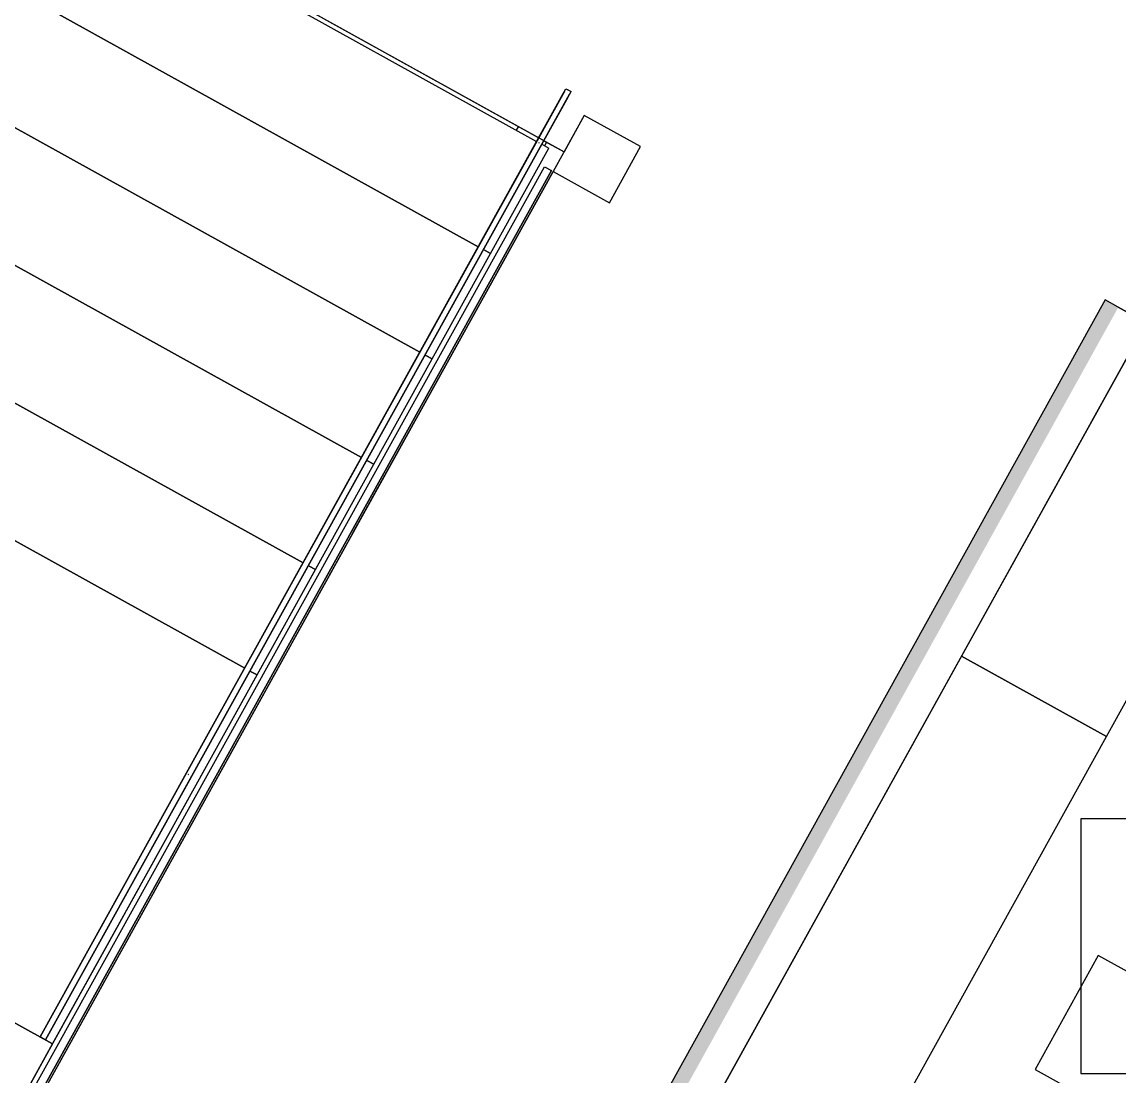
# Model space of a CAD drawing. Header units: metres. Extents: x 2.5 to 42.6, y 0.9 to 31.9.
# Drawn here: x 30.823 to 32.975, y 20.245 to 22.313 of the extents above; entities that cross this region are included whole.
import ezdxf

# ---------------------------------------------------------------- set-up
doc = ezdxf.new("R2010")
doc.units = ezdxf.units.M
for name, color, linetype in [('ARREDI', 9, 'Continuous'), ('PARETI_STRUTTURE', 7, 'Continuous'), ('PILASTRI_SETTI', 8, 'Continuous'), ('WAYFINDING_RIQUADRI', 7, 'Continuous')]:
    doc.layers.add(name, color=color, linetype=linetype)

msp = doc.modelspace()

# ---------------------------------------------------------------- linework, layer by layer
at = {"layer": 'ARREDI'}
for points in [[(31.8841, 22.1714), (31.8326, 22.0784), (31.8899, 22.1817)], [(31.887, 22.1765), (31.8333, 22.0797)], [(31.8841, 22.1714), (31.8333, 22.0797)], [(31.8945, 22.1656), (31.8429, 22.0727), (31.9002, 22.176)], [(31.8945, 22.1656), (31.8436, 22.0739), (31.8973, 22.1708)], [(31.8899, 22.1817), (31.9002, 22.176)], [(31.895, 22.1788), (31.8936, 22.1794)], [(31.8364, 22.0763), (31.8378, 22.0755)], [(29.3677, 17.5541), (31.8478, 22.0287), (31.8616, 22.0211), (29.3815, 17.5465), (31.8616, 22.0211)], [(29.3677, 17.5541), (31.8478, 22.0287)], [(31.8478, 22.0287), (31.8616, 22.0211)], [(31.1558, 20.8329), (30.8695, 20.3163), (31.1565, 20.8342), (30.8695, 20.3163), (31.1555, 20.8324)], [(31.1506, 20.8358), (31.1493, 20.8365)]]:
    msp.add_lwpolyline(points, dxfattribs=at)
for points in [[(31.1461, 20.8399), (31.8333, 22.0797)], [(31.8326, 22.0784), (31.1454, 20.8386)], [(31.8429, 22.0727), (31.1558, 20.8329)], [(31.8436, 22.0739), (31.1565, 20.8342)], [(32.9503, 20.9111), (32.6662, 21.0686), (32.1699, 20.1732), (32.454, 20.0157), (32.9503, 20.9111), (33.2822, 21.5099), (32.9981, 21.6674), (32.6662, 21.0686)], [(30.8591, 20.3221), (31.1461, 20.8399)], [(31.1454, 20.8386), (30.8591, 20.3221), (30.8695, 20.3163), (30.8591, 20.3221)], [(32.9343, 20.4819), (32.8102, 20.2581), (33.0341, 20.134), (33.1581, 20.3578)], [(30.8679, 20.3172), (30.8669, 20.3178), (30.8656, 20.3185), (30.8643, 20.3192), (30.863, 20.3199), (30.8617, 20.3206), (30.8606, 20.3212), (30.8617, 20.3206), (30.863, 20.3199), (30.8643, 20.3192), (30.8656, 20.3185), (30.8669, 20.3178)], [(30.8679, 20.3172), (30.8669, 20.3178), (30.8656, 20.3185), (30.8643, 20.3192), (30.863, 20.3199), (30.8617, 20.3206), (30.8606, 20.3212), (30.8617, 20.3206), (30.863, 20.3199), (30.8643, 20.3192), (30.8656, 20.3185), (30.8669, 20.3178)]]:
    msp.add_lwpolyline(points, close=True, dxfattribs=at)
at = {"layer": 'PARETI_STRUTTURE'}
for points in [[(29.1227, 23.5894), (31.8863, 22.0576)], [(31.8364, 22.0853), (29.9387, 23.1371), (29.9778, 23.2077), (29.8676, 23.2688), (29.8285, 23.1982), (29.1468, 23.576)], [(29.9349, 23.1302), (31.8326, 22.0784)], [(31.9261, 22.1293), (31.8864, 22.0576)], [(32.0363, 22.0683), (31.9261, 22.1294)], [(31.793, 22.1003), (31.7968, 22.1072)], [(31.8467, 22.0795), (31.8863, 22.0576)], [(31.7422, 21.8584), (31.8567, 22.065)], [(31.8429, 22.0727), (31.8567, 22.065)], [(31.8519, 22.0767), (31.8481, 22.0698)], [(31.9752, 21.9581), (32.0363, 22.0683)], [(28.8512, 21.435), (30.8832, 20.3087), (28.8512, 21.435), (29.1948, 22.0548)], [(31.8644, 22.018), (31.865, 22.0191), (29.0686, 16.9739)], [(30.6628, 19.8501), (31.865, 22.0192)], [(31.865, 22.0191), (31.9752, 21.9581)], [(31.6276, 21.6518), (31.7422, 21.8584)], [(32.9477, 21.7673), (31.8902, 19.8595)], [(32.9735, 21.753), (32.9477, 21.7673)], [(31.5131, 21.4451), (31.6276, 21.6518)], [(31.9998, 19.8663), (32.9981, 21.6674)], [(31.4721, 21.3103), (31.6573, 21.6443)], [(31.3986, 21.2385), (31.5131, 21.4451)], [(31.4616, 21.3522), (31.4024, 21.2454), (31.2879, 21.0388), (30.887, 20.3156), (30.7725, 20.109), (30.658, 19.9023), (30.5435, 19.6957), (30.4289, 19.4891), (30.3144, 19.2825)], [(31.2841, 21.0319), (31.3986, 21.2385)], [(30.8832, 20.3087), (31.2841, 21.0319)], [(30.7687, 20.1021), (30.8832, 20.3087)]]:
    msp.add_lwpolyline(points, dxfattribs=at)
for points in [[(31.7181, 21.8718), (29.7102, 22.9847)], [(31.6035, 21.6651), (29.5956, 22.778)], [(31.489, 21.4585), (29.4811, 22.5714)], [(31.3745, 21.2519), (29.3666, 22.3648)], [(31.26, 21.0452), (29.2521, 22.1582), (29.3093, 22.2615), (29.2521, 22.1582)], [(31.865, 22.0191), (31.9752, 21.9581), (32.0363, 22.0683), (31.9261, 22.1293)], [(31.7422, 21.8584), (31.7284, 21.866)], [(32.9735, 21.753), (33.2576, 21.5956)], [(31.6276, 21.6518), (31.6139, 21.6594)], [(31.5131, 21.4451), (31.4993, 21.4528)], [(31.3986, 21.2385), (31.3848, 21.2462)], [(31.2841, 21.0319), (31.2703, 21.0395)]]:
    msp.add_lwpolyline(points, close=True, dxfattribs=at)
at = {"layer": 'PILASTRI_SETTI'}
msp.add_solid([(31.9161, 19.8452), (32.9735, 21.753), (31.8902, 19.8595), (32.9477, 21.7673)], dxfattribs=at)
at = {"layer": 'WAYFINDING_RIQUADRI'}
msp.add_lwpolyline([(32.9, 20.25), (34.5, 20.25), (34.5, 20.75), (32.9, 20.75)], close=True, dxfattribs=at)

doc.saveas('drawing.dxf')
